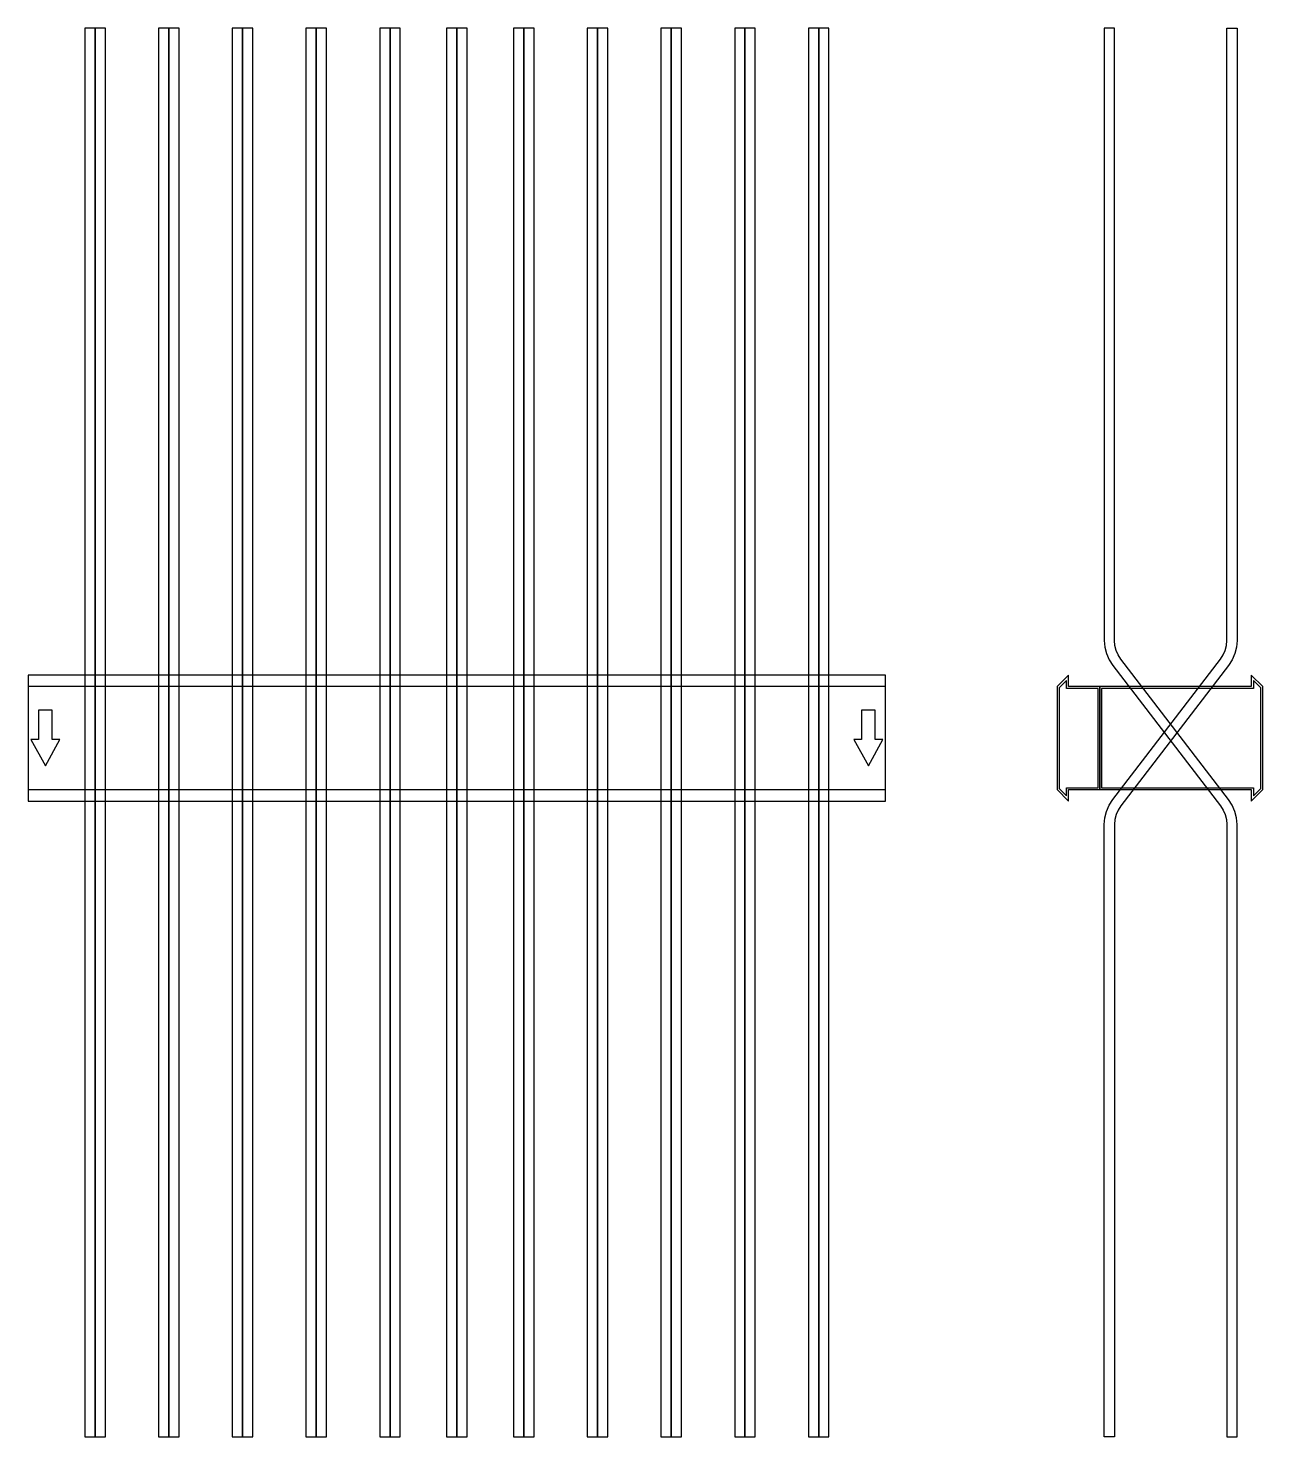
# Model space of a CAD drawing. Extents: x 0 to 1440, y -815 to 828.
import ezdxf

# ---------------------------------------------------------------- set-up
doc = ezdxf.new("R2010")
doc.units = 0
doc.layers.add('Halfen', color=7, linetype='CONTINUOUS')

msp = doc.modelspace()

# ---------------------------------------------------------------- linework, layer by layer
at = {"layer": 'Halfen', "color": 7}
for points in [[(78, -815.455), (78, 828.419), (66, 828.419), (66, -815.455)], [(90, -815.455), (90, 828.419), (78, 828.419), (78, -815.455)], [(164, -815.455), (164, 828.419), (152, 828.419), (152, -815.455)], [(176, -815.455), (176, 828.419), (164, 828.419), (164, -815.455)], [(250, -815.455), (250, 828.419), (238, 828.419), (238, -815.455)], [(262, -815.455), (262, 828.419), (250, 828.419), (250, -815.455)], [(336, -815.455), (336, 828.419), (324, 828.419), (324, -815.455)], [(348, -815.455), (348, 828.419), (336, 828.419), (336, -815.455)], [(422, -815.455), (422, 828.419), (410, 828.419), (410, -815.455)], [(434, -815.455), (434, 828.419), (422, 828.419), (422, -815.455)], [(500, -815.455), (500, 828.419), (488, 828.419), (488, -815.455)], [(512, -815.455), (512, 828.419), (500, 828.419), (500, -815.455)], [(578, -815.455), (578, 828.419), (566, 828.419), (566, -815.455)], [(590, -815.455), (590, 828.419), (578, 828.419), (578, -815.455)], [(664, -815.455), (664, 828.419), (652, 828.419), (652, -815.455)], [(676, -815.455), (676, 828.419), (664, 828.419), (664, -815.455)], [(750, -815.455), (750, 828.419), (738, 828.419), (738, -815.455)], [(762, -815.455), (762, 828.419), (750, 828.419), (750, -815.455)], [(836, -815.455), (836, 828.419), (824, 828.419), (824, -815.455)], [(848, -815.455), (848, 828.419), (836, 828.419), (836, -815.455)], [(922, -815.455), (922, 828.419), (910, 828.419), (910, -815.455)], [(934, -815.455), (934, 828.419), (922, 828.419), (922, -815.455)], [(1410, -815.455), (1410, -100.956), (1409.359, -93.137), (1407.453, -85.527), (1404.332, -78.329), (1400.081, -71.735), (1274.439, 92.004), (1271.251, 96.949), (1268.911, 102.348), (1267.481, 108.055), (1267, 113.919), (1267, 167.419), (1267, 828.419), (1255, 828.419), (1255, 167.419), (1255, 113.919), (1255.641, 106.101), (1257.547, 98.49), (1260.668, 91.292), (1264.919, 84.699), (1390.561, -79.04), (1393.749, -83.986), (1396.089, -89.384), (1397.519, -95.092), (1398, -100.956), (1398, -815.455)], [(1255, -815.455), (1255, -100.956), (1255.641, -93.137), (1257.547, -85.527), (1260.668, -78.329), (1264.919, -71.735), (1390.561, 92.004), (1393.749, 96.949), (1396.089, 102.348), (1397.519, 108.055), (1398, 113.919), (1398, 167.419), (1398, 828.419), (1410, 828.419), (1410, 167.419), (1410, 113.919), (1409.359, 106.101), (1407.453, 98.49), (1404.332, 91.292), (1400.081, 84.699), (1274.439, -79.04), (1271.251, -83.986), (1268.911, -89.384), (1267.481, -95.092), (1267, -100.956), (1267, -815.455)], [(0, -73.5), (1000, -73.5), (1000, 73.5), (0, 73.5)], [(1250, -60), (1250, 60), (1213.5, 60), (1213.5, 73.5), (1200, 60), (1200, -60), (1213.5, -73.5), (1213.5, -60)], [(1248, -58), (1248, 58), (1211, 58), (1211, 67.25), (1202.5, 58.75), (1202.5, -58.75), (1211, -67.25), (1211, -58)], [(1440, -60), (1440, 60), (1426.5, 73.5), (1426.5, 60), (1250, 60), (1250, -60), (1426.5, -60), (1426.5, -73.5)], [(1437.5, -58.75), (1437.5, 58.75), (1429, 67.25), (1429, 58), (1252, 58), (1252, -58), (1429, -58), (1429, -67.25)], [(0, -60), (1000, -60), (1000, 60), (0, 60)], [(20, -32.5), (37, -1.5), (28, -1.5), (28, 32.5), (12, 32.5), (12, -1.5), (3, -1.5)], [(980, -32.5), (997, -1.5), (988, -1.5), (988, 32.5), (972, 32.5), (972, -1.5), (963, -1.5)]]:
    msp.add_lwpolyline(points, close=True, dxfattribs=at)

doc.saveas('drawing.dxf')
